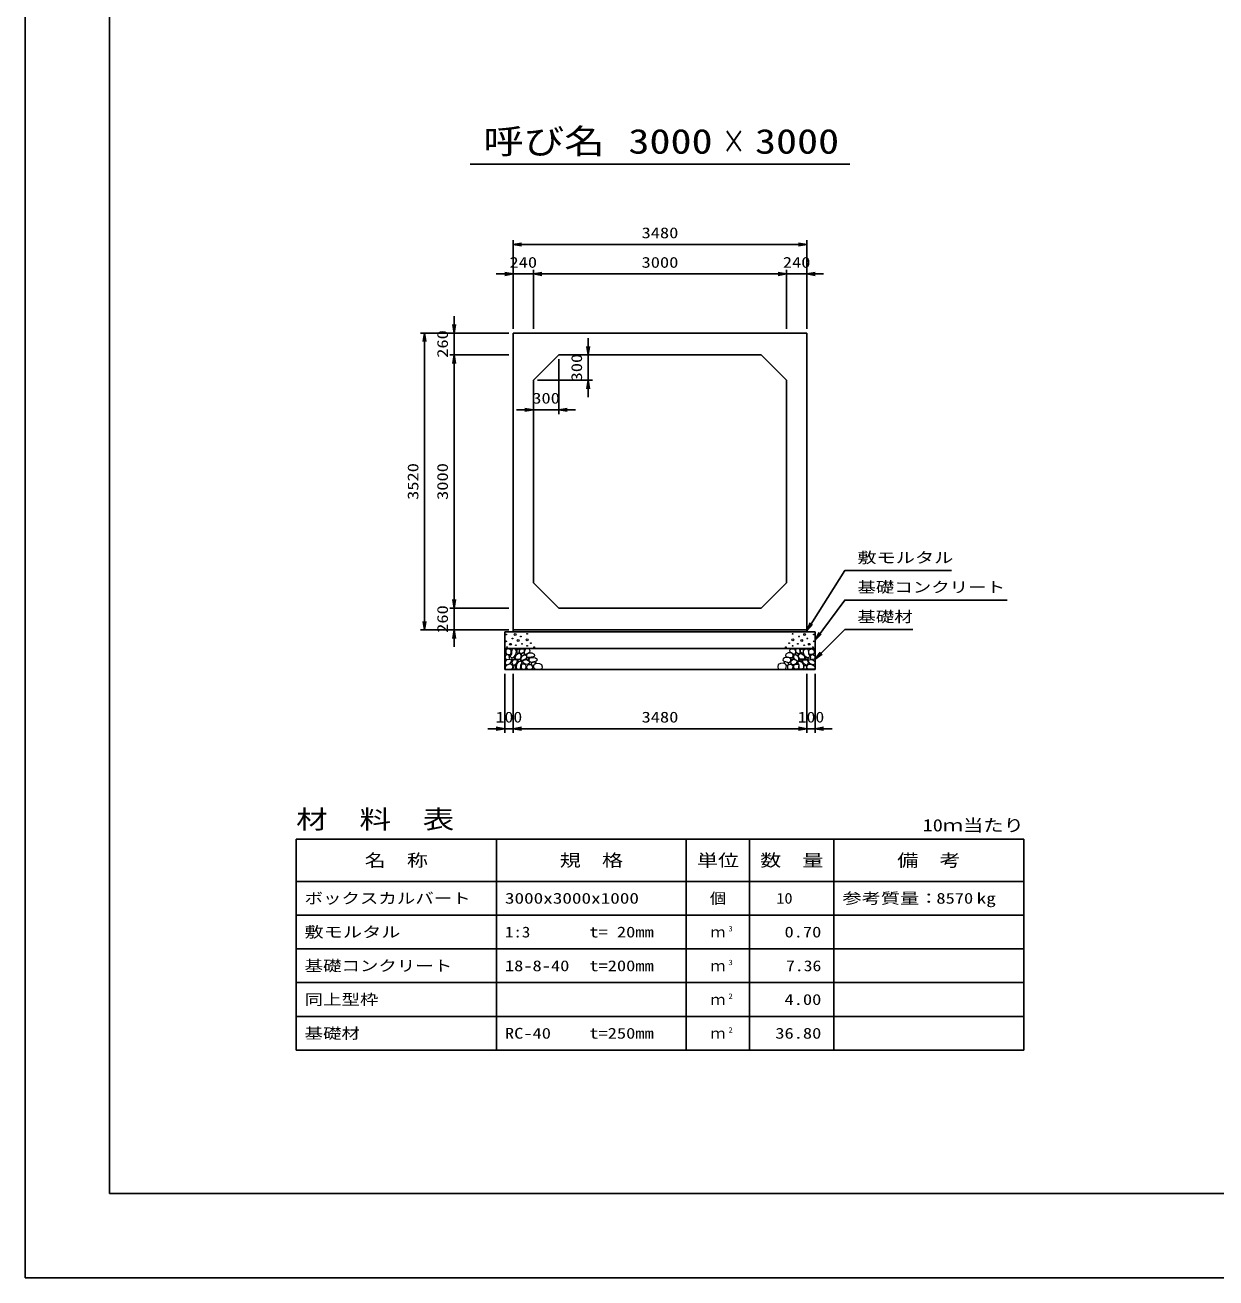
# Model space of a CAD drawing. Units: millimetres at full size. Extents: x 0 to 42050, y 0 to 29700.
# Drawn here: x 0 to 14115, y 0 to 14850 of the extents above; entities that cross this region are included whole.
import ezdxf
from ezdxf.enums import TextEntityAlignment as Align

# ---------------------------------------------------------------- set-up
doc = ezdxf.new("R2010")
doc.units = ezdxf.units.MM
for name, color, linetype, lineweight in [('D-DCR-HCHn', 4, 'Continuous', 9), ('D-MTR-FRAM', 7, 'Continuous', 25), ('D-MTR-LINE', 7, 'Continuous', 25), ('D-STR-DIM', 7, 'Continuous', 25), ('D-STR-STRn', 1, 'Continuous', 25), ('D-STR-TXT', 7, 'Continuous', 25), ('D-TTL', 2, 'Continuous', 25), ('D-TTL-TXT', 7, 'Continuous', 25)]:
    doc.layers.add(name, color=color, linetype=linetype, lineweight=lineweight)
doc.layers.add('D-MTR', color=7, linetype='Continuous')
doc.layers.add('D-MTR-TXT', color=7, linetype='Continuous')
doc.styles.add('ＭＳ ゴシック', font='')
doc.styles.get('ＭＳ ゴシック').set_extended_font_data('MS Gothic')

# ---------------------------------------------------------------- blocks, each defined once
blk = doc.blocks.new('open_arrow')
at = {"color": 0, "linetype": 'Continuous', "lineweight": -2}
blk.add_lwpolyline([(7.5, 1.25), (0, 0), (7.5, -1.25)], dxfattribs=at)

msp = doc.modelspace()

# ---------------------------------------------------------------- linework, layer by layer
at = {"layer": 'D-DCR-HCHn'}
for points in [[(5748.998, 7449.493), (5722.994, 7455.271), (5699.879, 7443.714), (5696.99, 7417.71), (5702.769, 7397.485), (5731.662, 7388.817), (5751.887, 7388.817), (5760.555, 7403.263), (5760.555, 7435.046)], [(5772.112, 7452.382), (5763.444, 7426.378), (5766.334, 7397.485), (5746.109, 7365.702), (5772.112, 7351.256), (5801.006, 7365.702), (5818.342, 7388.817), (5824.12, 7426.378), (5818.342, 7446.603), (5801.006, 7455.271)], [(5827.01, 7446.603), (5827.01, 7411.931), (5841.456, 7403.263), (5855.903, 7411.931), (5858.792, 7432.157), (5855.903, 7449.493), (5835.678, 7455.271)], [(5875.601, 7398.845), (5863.999, 7406.941), (5862.006, 7434.16), (5871.557, 7455.616), (5895.582, 7458.128), (5915.263, 7452.156), (5916.848, 7440.53), (5914.014, 7416.921), (5898.752, 7407.586)], [(5941.239, 7391.998), (5951.02, 7403.092), (5968.359, 7409.342), (5982.287, 7418.717), (5986.55, 7433.49), (5980.013, 7447.695), (5966.369, 7456.218), (5950.845, 7457.886), (5935.522, 7455.424), (5925.719, 7446.98), (5918.918, 7429.457), (5917.379, 7412.722), (5921.1, 7402.871), (5923.729, 7393.23), (5932.948, 7389.842)], [(9108.761, 7391.998), (9098.98, 7403.092), (9081.641, 7409.342), (9067.713, 7418.717), (9063.45, 7433.49), (9069.987, 7447.695), (9083.631, 7456.218), (9099.155, 7457.886), (9114.478, 7455.424), (9124.281, 7446.98), (9131.082, 7429.457), (9132.621, 7412.722), (9128.9, 7402.871), (9126.271, 7393.23), (9117.052, 7389.842)], [(9174.399, 7398.845), (9186.001, 7406.941), (9187.994, 7434.16), (9178.443, 7455.616), (9154.418, 7458.128), (9134.737, 7452.156), (9133.152, 7440.53), (9135.986, 7416.921), (9151.248, 7407.586)], [(9222.99, 7446.603), (9222.99, 7411.931), (9208.544, 7403.263), (9194.097, 7411.931), (9191.208, 7432.157), (9194.097, 7449.493), (9214.322, 7455.271)], [(9277.888, 7452.382), (9286.556, 7426.378), (9283.666, 7397.485), (9303.891, 7365.702), (9277.888, 7351.256), (9248.994, 7365.702), (9231.658, 7388.817), (9225.88, 7426.378), (9231.658, 7446.603), (9248.994, 7455.271)], [(9301.002, 7449.493), (9327.006, 7455.271), (9350.121, 7443.714), (9353.01, 7417.71), (9347.231, 7397.485), (9318.338, 7388.817), (9298.113, 7388.817), (9289.445, 7403.263), (9289.445, 7435.046)], [(5694.101, 7377.26), (5685.433, 7351.256), (5696.99, 7333.92), (5725.883, 7331.03), (5745.61, 7339.499), (5737.441, 7359.924), (5743.219, 7371.481), (5731.662, 7383.038), (5714.326, 7388.817)], [(5748.944, 7281.261), (5770.346, 7313.365), (5767.671, 7321.39), (5738.243, 7329.416), (5711.49, 7326.741), (5692.763, 7310.689), (5690.087, 7291.962), (5692.763, 7273.235), (5714.165, 7267.884)], [(5777.891, 7351.256), (5763.444, 7339.698), (5769.223, 7331.03), (5789.448, 7331.03), (5798.116, 7333.92), (5803.895, 7345.477), (5795.227, 7354.145)], [(5823.852, 7281.261), (5837.229, 7313.365), (5826.527, 7326.741), (5794.424, 7326.741), (5781.047, 7321.39), (5767.671, 7302.663), (5767.671, 7286.612), (5781.047, 7265.209), (5797.099, 7262.534)], [(5821.231, 7383.038), (5806.784, 7348.366), (5818.342, 7333.92), (5853.013, 7333.92), (5867.46, 7339.698), (5881.907, 7359.924), (5881.907, 7377.26), (5867.46, 7400.374), (5850.124, 7403.263)], [(5869.332, 7217.054), (5877.358, 7241.131), (5874.683, 7267.884), (5893.41, 7297.313), (5869.332, 7310.689), (5842.579, 7297.313), (5826.527, 7275.91), (5821.177, 7241.131), (5826.527, 7222.404), (5842.579, 7214.378)], [(5863.982, 7310.689), (5877.358, 7321.39), (5872.007, 7329.416), (5853.28, 7329.416), (5845.254, 7326.741), (5839.904, 7316.04), (5847.93, 7308.014)], [(5891.681, 7374.73), (5903.297, 7380.817), (5914.296, 7386.161), (5920.86, 7399.065), (5915.554, 7407.961), (5905.968, 7410.014), (5890.137, 7401.115), (5878.42, 7392.605), (5879.515, 7384.944), (5883.895, 7377.527)], [(5893.109, 7313.224), (5880.35, 7317.579), (5879.086, 7345.688), (5889.964, 7370.928), (5920.015, 7385.156), (5942.452, 7379.405), (5943.795, 7348.924), (5933.477, 7336.886), (5905.401, 7321.311)], [(5953.981, 7270.925), (5918.607, 7277.521), (5903.56, 7289.658), (5898.808, 7308.655), (5913.492, 7323.022), (5942.102, 7331.082), (5963.749, 7318.154), (5977.74, 7300.74), (5973.78, 7283.062)], [(5972.239, 7333.692), (5972.239, 7344.551), (5965.72, 7349.466), (5954.97, 7350.609), (5946.278, 7347.18), (5943.19, 7336.664), (5950.738, 7328.891), (5960.802, 7324.319), (5970.409, 7328.319)], [(5962.727, 7352.135), (5952.952, 7355.066), (5948.675, 7360.928), (5945.905, 7376.938), (5949.816, 7398.619), (5975.776, 7408.926), (6005.648, 7408.926), (6033.03, 7393.998), (6037.653, 7378.004), (6033.385, 7366.63), (6020.583, 7361.299), (5999.247, 7357.745), (5972.931, 7352.013)], [(5998.634, 7295.297), (5990.545, 7299.592), (5979.424, 7307.928), (5974.874, 7316.518), (5974.874, 7335.212), (5988.523, 7350.37), (6018.349, 7354.159), (6050.449, 7350.117), (6066.12, 7338.585), (6070.164, 7320.462), (6057.761, 7309.388), (6047.436, 7305.361), (6030.312, 7303.128), (6014.987, 7300.305)], [(6019.876, 7257.808), (6007.748, 7263.743), (6001.39, 7270.697), (6002.71, 7287.843), (6012.307, 7296.236), (6032.7, 7301.151), (6049.015, 7301.271), (6054.293, 7289.761), (6042.814, 7279.51), (6032.239, 7270.35), (6028.573, 7261.331)], [(6063.293, 7212.112), (6046.233, 7216.916), (6034.939, 7224.601), (6029.893, 7239.011), (6027.01, 7252.7), (6038.544, 7273.594), (6061.131, 7287.524), (6095.492, 7282), (6122.645, 7271.913), (6129.133, 7241.652), (6123.366, 7219.317), (6096.934, 7212.593)], [(8986.707, 7212.112), (9003.767, 7216.916), (9015.061, 7224.601), (9020.107, 7239.011), (9022.99, 7252.7), (9011.456, 7273.594), (8988.869, 7287.524), (8954.508, 7282), (8927.355, 7271.913), (8920.867, 7241.652), (8926.634, 7219.317), (8953.066, 7212.593)], [(9051.366, 7295.297), (9059.455, 7299.592), (9070.576, 7307.928), (9075.126, 7316.518), (9075.126, 7335.212), (9061.477, 7350.37), (9031.651, 7354.159), (8999.551, 7350.117), (8983.88, 7338.585), (8979.836, 7320.462), (8992.239, 7309.388), (9002.564, 7305.361), (9019.688, 7303.128), (9035.013, 7300.305)], [(9030.124, 7257.808), (9042.252, 7263.743), (9048.61, 7270.697), (9047.29, 7287.843), (9037.693, 7296.236), (9017.3, 7301.151), (9000.985, 7301.271), (8995.707, 7289.761), (9007.186, 7279.51), (9017.761, 7270.35), (9021.427, 7261.331)], [(9087.273, 7352.135), (9097.048, 7355.066), (9101.325, 7360.928), (9104.095, 7376.938), (9100.184, 7398.619), (9074.224, 7408.926), (9044.352, 7408.926), (9016.97, 7393.998), (9012.347, 7378.004), (9016.615, 7366.63), (9029.417, 7361.299), (9050.753, 7357.745), (9077.069, 7352.013)], [(9096.019, 7270.925), (9131.393, 7277.521), (9146.44, 7289.658), (9151.192, 7308.655), (9136.508, 7323.022), (9107.898, 7331.082), (9086.251, 7318.154), (9072.26, 7300.74), (9076.22, 7283.062)], [(9077.761, 7333.692), (9077.761, 7344.551), (9084.28, 7349.466), (9095.03, 7350.609), (9103.722, 7347.18), (9106.81, 7336.664), (9099.262, 7328.891), (9089.198, 7324.319), (9079.591, 7328.319)], [(9156.891, 7313.224), (9169.65, 7317.579), (9170.914, 7345.688), (9160.036, 7370.928), (9129.985, 7385.156), (9107.548, 7379.405), (9106.205, 7348.924), (9116.523, 7336.886), (9144.599, 7321.311)], [(9158.319, 7374.73), (9146.703, 7380.817), (9135.704, 7386.161), (9129.14, 7399.065), (9134.446, 7407.961), (9144.032, 7410.014), (9159.863, 7401.115), (9171.58, 7392.605), (9170.485, 7384.944), (9166.105, 7377.527)], [(9180.668, 7217.054), (9172.642, 7241.131), (9175.317, 7267.884), (9156.59, 7297.313), (9180.668, 7310.689), (9207.421, 7297.313), (9223.473, 7275.91), (9228.823, 7241.131), (9223.473, 7222.404), (9207.421, 7214.378)], [(9228.769, 7383.038), (9243.216, 7348.366), (9231.658, 7333.92), (9196.987, 7333.92), (9182.54, 7339.698), (9168.093, 7359.924), (9168.093, 7377.26), (9182.54, 7400.374), (9199.876, 7403.263)], [(9186.018, 7310.689), (9172.642, 7321.39), (9177.993, 7329.416), (9196.72, 7329.416), (9204.746, 7326.741), (9210.096, 7316.04), (9202.07, 7308.014)], [(9226.148, 7281.261), (9212.771, 7313.365), (9223.473, 7326.741), (9255.576, 7326.741), (9268.953, 7321.39), (9282.329, 7302.663), (9282.329, 7286.612), (9268.953, 7265.209), (9252.901, 7262.534)], [(9272.109, 7351.256), (9286.556, 7339.698), (9280.777, 7331.03), (9260.552, 7331.03), (9251.884, 7333.92), (9246.105, 7345.477), (9254.773, 7354.145)], [(9301.056, 7281.261), (9279.654, 7313.365), (9282.329, 7321.39), (9311.757, 7329.416), (9338.51, 7326.741), (9357.237, 7310.689), (9359.913, 7291.962), (9357.237, 7273.235), (9335.835, 7267.884)], [(9355.899, 7377.26), (9364.567, 7351.256), (9353.01, 7333.92), (9324.117, 7331.03), (9304.39, 7339.499), (9312.559, 7359.924), (9306.781, 7371.481), (9318.338, 7383.038), (9335.674, 7388.817)], [(5759.645, 7214.378), (5778.372, 7222.404), (5783.723, 7249.157), (5773.021, 7267.884), (5754.294, 7273.235), (5730.217, 7270.56), (5703.464, 7259.859), (5690.087, 7243.807), (5690.087, 7225.08), (5698.113, 7214.378), (5730.217, 7217.054)], [(5818.502, 7222.404), (5818.502, 7254.508), (5805.125, 7262.534), (5791.749, 7254.508), (5789.073, 7235.781), (5791.749, 7219.729), (5810.476, 7214.378)], [(5890.735, 7219.729), (5914.812, 7214.378), (5936.215, 7225.08), (5938.89, 7249.157), (5933.539, 7267.884), (5906.786, 7275.91), (5888.059, 7275.91), (5880.033, 7262.534), (5880.033, 7233.106)], [(5949.869, 7256.931), (5968.084, 7272.234), (5994.219, 7271.97), (6012.17, 7256.931), (6014.81, 7229.227), (6002.666, 7213.924), (5968.876, 7211.549), (5952.509, 7221.311), (5945.645, 7243.738)], [(9100.131, 7256.931), (9081.916, 7272.234), (9055.781, 7271.97), (9037.83, 7256.931), (9035.19, 7229.227), (9047.334, 7213.924), (9081.124, 7211.549), (9097.491, 7221.311), (9104.355, 7243.738)], [(9159.265, 7219.729), (9135.188, 7214.378), (9113.785, 7225.08), (9111.11, 7249.157), (9116.461, 7267.884), (9143.214, 7275.91), (9161.941, 7275.91), (9169.967, 7262.534), (9169.967, 7233.106)], [(9231.498, 7222.404), (9231.498, 7254.508), (9244.875, 7262.534), (9258.251, 7254.508), (9260.927, 7235.781), (9258.251, 7219.729), (9239.524, 7214.378)], [(9290.355, 7214.378), (9271.628, 7222.404), (9266.277, 7249.157), (9276.979, 7267.884), (9295.706, 7273.235), (9319.783, 7270.56), (9346.536, 7259.859), (9359.913, 7243.807), (9359.913, 7225.08), (9351.887, 7214.378), (9319.783, 7217.054)]]:
    msp.add_lwpolyline(points, close=True, dxfattribs=at)
for centre, radius in [((5701.091, 7626.145), 4.5), ((5778.437, 7578.641), 4.5), ((5810.004, 7626.145), 11.25), ((5876.563, 7602.459), 4.5), ((5950.741, 7563.204), 11.25), ((5952.197, 7635.221), 4.5), ((9099.259, 7563.204), 11.25), ((9097.803, 7635.221), 4.5), ((9173.437, 7602.459), 4.5), ((9239.996, 7626.145), 11.25), ((9271.563, 7578.641), 4.5), ((9348.909, 7626.145), 4.5), ((5702.803, 7545.879), 4.5), ((5711.905, 7477.286), 4.5), ((5754.855, 7510.444), 11.25), ((5816.552, 7498.646), 4.5), ((5844.996, 7554.955), 11.25), ((5890.06, 7515.807), 4.5), ((5951.763, 7491.675), 4.5), ((5993.942, 7523.293), 4.5), ((6033.193, 7477.037), 4.5), ((9016.808, 7477.037), 4.5), ((9056.058, 7523.293), 4.5), ((9098.237, 7491.675), 4.5), ((9159.94, 7515.807), 4.5), ((9205.004, 7554.955), 11.25), ((9233.448, 7498.646), 4.5), ((9295.145, 7510.444), 11.25), ((9338.095, 7477.286), 4.5), ((9347.197, 7545.879), 4.5)]:
    msp.add_circle(centre, radius, dxfattribs=at)
at = {"layer": 'D-MTR-FRAM'}
for p, q in [((3212.5, 5200), (11837.5, 5200)), ((3212.5, 5200), (3212.5, 2700)), ((11837.5, 5200), (11837.5, 2700)), ((3212.5, 2700), (11837.5, 2700))]:
    msp.add_line(p, q, dxfattribs=at)
at = {"layer": 'D-MTR-LINE'}
for p, q in [((5587.5, 5200), (5587.5, 2700)), ((7837.5, 5200), (7837.5, 2700)), ((8587.5, 5200), (8587.5, 2700)), ((9587.5, 5200), (9587.5, 2700)), ((3212.5, 4700), (11837.5, 4700)), ((3212.5, 4300), (11837.5, 4300)), ((3212.5, 3900), (11837.5, 3900)), ((3212.5, 3500), (11837.5, 3500)), ((3212.5, 3100), (11837.5, 3100))]:
    msp.add_line(p, q, dxfattribs=at)
at = {"layer": 'D-STR-DIM'}
for p, q in [((5785, 11250), (5785, 12300)), ((5785, 12250), (9265, 12250)), ((9265, 11250), (9265, 12300)), ((5585, 11900), (6225, 11900)), ((5785, 11250), (5785, 11950)), ((6025, 11250), (6025, 11950)), ((6025, 11250), (6025, 11950)), ((6025, 11900), (9025, 11900)), ((8825, 11900), (9465, 11900)), ((9025, 11250), (9025, 11950)), ((9025, 11250), (9025, 11950)), ((9265, 11250), (9265, 11950)), ((5085, 10740), (5085, 11400)), ((5735, 11200), (4685, 11200)), ((4735, 7680), (4735, 11200)), ((5735, 11200), (5035, 11200)), ((6675, 10440), (6675, 11140)), ((5735, 10940), (5035, 10940)), ((5735, 10940), (5035, 10940)), ((5085, 7940), (5085, 10940)), ((6325, 10890), (6325, 10240)), ((6375, 10940), (6725, 10940)), ((6025, 10590), (6025, 10240)), ((6075, 10640), (6725, 10640)), ((6525, 10290), (5825, 10290)), ((5085, 7480), (5085, 8140)), ((5735, 7940), (5035, 7940)), ((5735, 7940), (5035, 7940)), ((5735, 7680), (4685, 7680)), ((5735, 7680), (5035, 7680)), ((5685, 7160), (5685, 6460)), ((5785, 7160), (5785, 6460)), ((5785, 7160), (5785, 6460)), ((9265, 7160), (9265, 6460)), ((9265, 7160), (9265, 6460)), ((9365, 7160), (9365, 6460)), ((5485, 6510), (5985, 6510)), ((5785, 6510), (9265, 6510)), ((9065, 6510), (9565, 6510))]:
    msp.add_line(p, q, dxfattribs=at)
at = {"layer": 'D-STR-STRn'}
for p, q in [((5785, 11200), (9265, 11200)), ((5785, 11200), (5785, 7680)), ((9265, 11200), (9265, 7680)), ((6025, 10640), (6325, 10940)), ((6325, 10940), (8725, 10940)), ((9025, 10640), (8725, 10940)), ((6025, 10640), (6025, 8240)), ((9025, 10640), (9025, 8240)), ((6025, 8240), (6325, 7940)), ((8725, 7940), (9025, 8240)), ((6325, 7940), (8725, 7940)), ((5685, 7210), (5685, 7660)), ((5685, 7660), (9365, 7660)), ((5785, 7680), (5785, 7660)), ((5785, 7680), (9265, 7680)), ((9265, 7680), (9265, 7660)), ((9365, 7660), (9365, 7210)), ((5685, 7460), (9365, 7460)), ((5685, 7210), (9365, 7210))]:
    msp.add_line(p, q, dxfattribs=at)
at = {"layer": 'D-STR-TXT'}
for points in [[(9265, 7670), (9715, 8385), (9815, 8385), (10981.624, 8385)], [(9365, 7560), (9715, 8035), (9815, 8035), (11640.761, 8035)], [(9365, 7335), (9715, 7685), (9815, 7685), (10522.36, 7685)]]:
    msp.add_lwpolyline(points, dxfattribs=at)
at = {"layer": 'D-TTL'}
for points in [[(0, 0), (42050, 0), (42050, 29700), (0, 29700)], [(1000, 1000), (41050, 1000), (41050, 28700), (1000, 28700)]]:
    msp.add_lwpolyline(points, close=True, dxfattribs=at)
at = {"layer": 'D-TTL-TXT'}
msp.add_line((5275, 13200), (9775, 13200), dxfattribs=at)

# ---------------------------------------------------------------- block references
at = {"layer": 'D-STR-DIM', "xscale": 13.3, "yscale": 13.3}
for p in [(5785, 12250), (6025, 11900), (6025, 11900), (9265, 11900), (6325, 10290), (5785, 6510), (5785, 6510), (9365, 6510)]:
    msp.add_blockref('open_arrow', p, dxfattribs=at)
for p, rotation in [((9265, 12250), 180), ((5785, 11900), 180), ((9025, 11900), 180), ((9025, 11900), 180), ((5085, 11200), 90), ((4735, 11200), 270), ((6675, 10940), 90), ((5085, 10940), 270), ((5085, 10940), 270), ((6675, 10640), 270), ((6025, 10290), 180), ((5085, 7940), 90), ((5085, 7940), 90), ((4735, 7680), 90), ((5085, 7680), 270), ((5685, 6510), 180), ((9265, 6510), 180), ((9265, 6510), 180)]:
    msp.add_blockref('open_arrow', p, dxfattribs=dict(at, rotation=rotation))
at = {"layer": 'D-STR-TXT', "xscale": 13.3, "yscale": 13.3}
for p, rotation in [((9265, 7670), 57.8), ((9365, 7560), 53.6), ((9365, 7335), 45)]:
    msp.add_blockref('open_arrow', p, dxfattribs=dict(at, rotation=rotation))

# ---------------------------------------------------------------- texts
at = {"layer": 'D-MTR', "style": 'ＭＳ ゴシック', "width": 1.25}
msp.add_text('材\u3000料\u3000表', height=219.9, dxfattribs=at).set_placement((3212.5, 5260), align=Align.BOTTOM_LEFT)
at = {"layer": 'D-MTR', "style": 'ＭＳ ゴシック', "width": 1.2}
msp.add_text('10ｍ当たり', height=146.6, dxfattribs=at).set_placement((11837.5, 5248.333), align=Align.BOTTOM_RIGHT)
at = {"layer": 'D-MTR-TXT', "style": 'ＭＳ ゴシック'}
for s, height, width, p in [('名\u3000称', 146.6, 1.25, (4400, 4950)), ('規\u3000格', 146.6, 1.25, (6712.5, 4950)), ('単位', 146.6, 1.25, (8212.5, 4950)), ('数\u3000量', 146.6, 1.25, (9087.5, 4950)), ('備\u3000考', 146.6, 1.25, (10712.5, 4950)), ('個', 128.3, 1.1, (8212.5, 4500))]:
    msp.add_text(s, height=height, dxfattribs=dict(at, width=width)).set_placement(p, align=Align.MIDDLE_CENTER)
for s, width, p in [('ボックスカルバート', 1.25, (3312.5, 4500)), ('3000x3000x1000', 1.3, (5687.5, 4500)), ('参考質量：    kg', 1.3, (9687.5, 4500)), ('敷モルタル', 1.3, (3312.5, 4100)), ('1:3', 1.15, (5687.5, 4100)), ('t= 20mm', 1.25, (6687.5, 4100)), ('基礎コンクリート', 1.25, (3312.5, 3700)), ('18-8-40', 1.25, (5687.5, 3700)), ('t=200mm', 1.25, (6687.5, 3700)), ('同上型枠', 1.25, (3312.5, 3300)), ('基礎材', 1.25, (3312.5, 2900)), ('RC-40', 1.25, (5687.5, 2900)), ('t=250mm', 1.25, (6687.5, 2900))]:
    msp.add_text(s, height=128.3, dxfattribs=dict(at, width=width)).set_placement(p, align=Align.MIDDLE_LEFT)
for s, width, p in [('10', 1.1, (9096.383, 4500)), ('8570', 1.25, (11237.5, 4500)), ('0.70', 1.25, (9437.5, 4100)), ('7.36', 1.2, (9437.5, 3700)), ('4.00', 1.25, (9437.5, 3300)), ('36.80', 1.25, (9437.5, 2900))]:
    msp.add_text(s, height=128.3, dxfattribs=dict(at, width=width)).set_placement(p, align=Align.MIDDLE_RIGHT)
at = {"layer": 'D-MTR-TXT', "style": 'ＭＳ ゴシック', "width": 1.15}
for s, p in [('3', (8337.5, 4088.333)), ('3', (8337.5, 3688.333)), ('2', (8337.5, 3288.333)), ('2', (8337.5, 2888.333))]:
    msp.add_text(s, height=64.15, dxfattribs=at).set_placement(p, align=Align.BOTTOM_LEFT)
at = {"layer": 'D-MTR-TXT', "style": 'ＭＳ ゴシック'}
for p in [(8212.5, 4100), (8212.5, 3700), (8212.5, 3300), (8212.5, 2900)]:
    msp.add_text('ｍ', height=128.3, dxfattribs=at).set_placement(p, align=Align.MIDDLE_CENTER)
at = {"layer": 'D-STR-DIM', "style": 'ＭＳ ゴシック'}
for s, width, p in [('3480', 1.25, (7525, 12387.5)), ('240', 1.25, (5905, 12037.5)), ('3000', 1.25, (7525, 12037.5)), ('240', 1.25, (9145, 12037.5)), ('300', 1.25, (6175, 10427.5)), ('100', 1.2, (5735, 6647.5)), ('3480', 1.25, (7525, 6647.5)), ('100', 1.2, (9315, 6647.5))]:
    msp.add_text(s, height=128.3, dxfattribs=dict(at, width=width)).set_placement(p, align=Align.MIDDLE_CENTER)
at = {"layer": 'D-STR-DIM', "style": 'ＭＳ ゴシック', "width": 1.25}
for s, p in [('260', (4947.5, 11070)), ('300', (6537.5, 10790)), ('3520', (4597.5, 9440)), ('3000', (4947.5, 9440)), ('260', (4947.5, 7810))]:
    msp.add_text(s, height=128.3, rotation=90, dxfattribs=at).set_placement(p, align=Align.MIDDLE_CENTER)
at = {"layer": 'D-STR-TXT', "style": 'ＭＳ ゴシック'}
for s, width, p in [('敷モルタル', 1.3, (9865, 8435)), ('基礎コンクリート', 1.25, (9865, 8085)), ('基礎材', 1.25, (9865, 7735))]:
    msp.add_text(s, height=128.3, dxfattribs=dict(at, width=width)).set_placement(p, align=Align.BOTTOM_LEFT)
at = {"layer": 'D-TTL-TXT', "style": 'ＭＳ ゴシック'}
for s, width, p in [('呼び名', 1.2, (6150, 13237.5)), ('3000', 1.25, (7650, 13237.5)), ('×', 0.7, (8400, 13237.5)), ('3000', 1.25, (9150, 13237.5))]:
    msp.add_text(s, height=293.3, dxfattribs=dict(at, width=width)).set_placement(p, align=Align.BOTTOM_CENTER)

doc.saveas('drawing.dxf')
